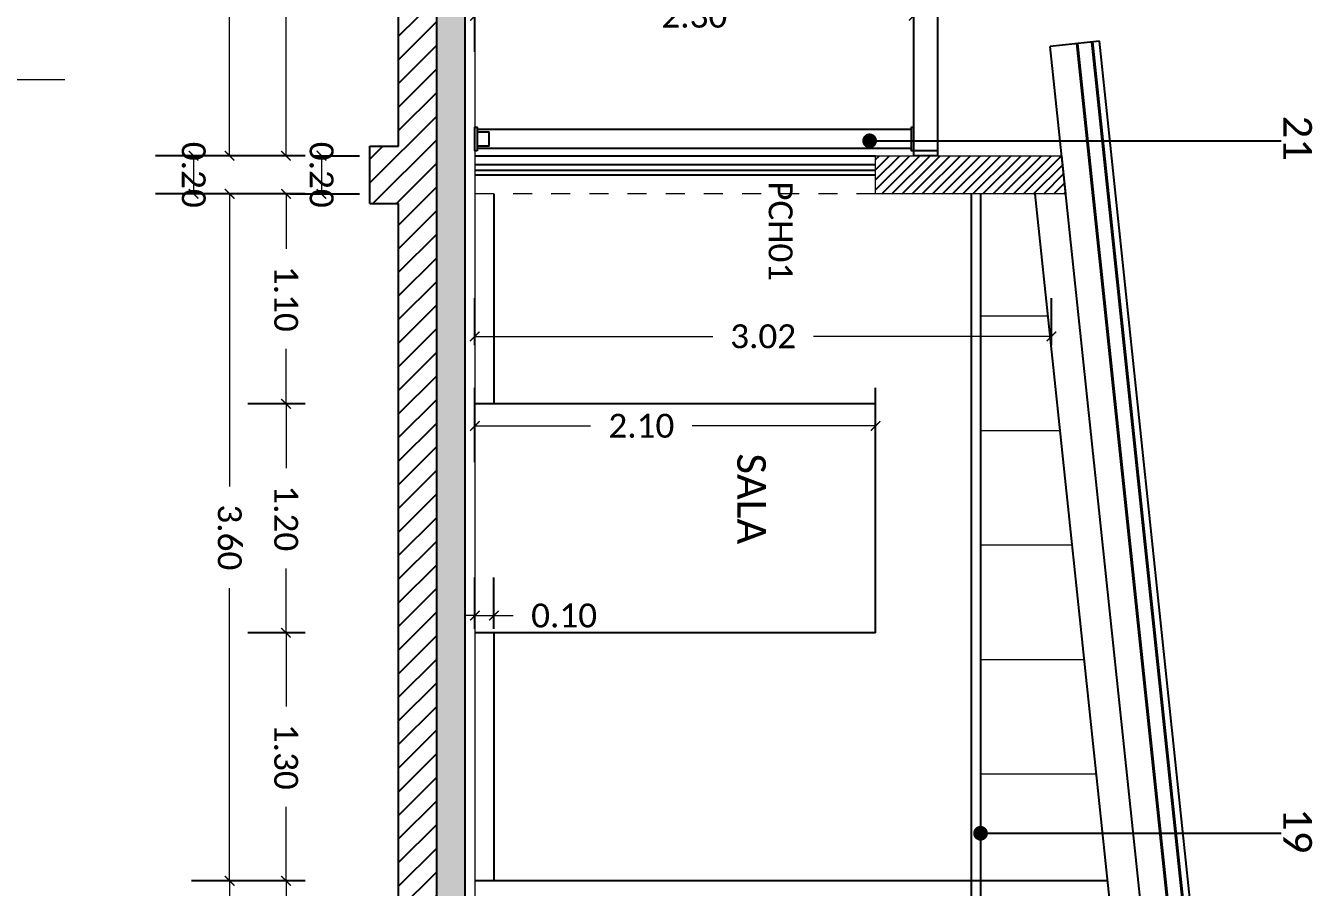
# Model space of a CAD drawing. Header units: metres. Extents: x -127.2 to -72.7, y -10.7 to 45.9.
# Drawn here: x -91.05 to -84.31, y 16.45 to 20.96 of the extents above; entities that cross this region are included whole.
import ezdxf
from ezdxf.enums import TextEntityAlignment as Align

# ---------------------------------------------------------------- set-up
doc = ezdxf.new("R2010")
doc.units = ezdxf.units.M
doc.header["$LTSCALE"] = 0.05
doc.header["$MEASUREMENT"] = 0
doc.linetypes.add('STYLE_01', pattern=[0.41664, 0.20828, -0.20836])
for name, color, linetype, lineweight in [('0-COT-1-50', 3, 'Continuous', 5), ('0-T-1-50-TEXTOS', 4, 'Continuous', 5), ('0-T-1-75-TEXTOS', 4, 'Continuous', 5), ('2.CORTE CENEFA PERGOLA', 2, 'Continuous', 25), ('2.CORTE CHAPA', 3, 'Continuous', 25), ('2.CORTE MURO EXTERIOR', 4, 'Continuous', 18), ('3. LINEA SOLADO', 4, 'Continuous', 18), ('3SA TEXTO 1-75', 1, 'Continuous', 0), ('6', 252, 'Continuous', 25), ('APERTURAS', 251, 'STYLE_01', 18), ('CARPINTERIAS', 1, 'Continuous', 25), ('flechitas', 2, 'Continuous', 25)]:
    doc.layers.add(name, color=color, linetype=linetype, lineweight=lineweight)
for name, color, linetype in [('2.CORTE PLATEA', 4, 'Continuous'), ('3.VISTA EQUIPAMIENTO FIJO', 1, 'Continuous'), ('HATCH', 1, 'Continuous')]:
    doc.layers.add(name, color=color, linetype=linetype)
doc.layers.add('2.CORTE RELLENO MURO', color=7, linetype='Continuous', true_color=0x9e9e9e)
doc.styles.add('1-50-TEXTO-CAL', font='calibri.ttf', dxfattribs={"height": 0.125})
doc.styles.add('TCH-1-75-CA', font='calibri.ttf', dxfattribs={"height": 0.15})
doc.dimstyles.new('1-50-COTAS', dxfattribs={"dimtxt": 0.12, "dimasz": 0.1, "dimexe": 0.2, "dimexo": 0.02, "dimgap": 0.1, "dimtad": 0, "dimtoh": 1, "dimzin": 0, "dimdsep": 46, "dimtxsty": '1-50-TEXTO-CAL', "dimblk": 'ARCHTICK', "dimcen": 2, "dimclrd": 256, "dimclre": 250, "dimclrt": 256, "dimadec": 0, "dimazin": 0, "dimtfac": 1, "dimtmove": 0, "dimatfit": 3, "dimldrblk": 'DOT', "dimfxl": 1, "dimfxlon": 1, "dimtzin": 0, "dimlwd": -1, "dimarcsym": 0})

# ---------------------------------------------------------------- blocks, each defined once
blk = doc.blocks.new('_ArchTick')
at = {"color": 0, "linetype": 'ByBlock', "const_width": 0.15}
blk.add_lwpolyline([(-0.5, -0.5), (0.5, 0.5)], dxfattribs=at)
blk = doc.blocks.new('*D49')
at = {"layer": '0-COT-1-50', "color": 250, "lineweight": -2, "transparency": 16777216}
for p, q in [((-88.6980167881667, 18.67856604214548), (-88.6980167881667, 19.06786411640546)), ((-86.59801678816662, 18.86786411640546), (-86.59801678816662, 19.06786411640546))]:
    blk.add_line(p, q, dxfattribs=at)
at = {"layer": '0-COT-1-50', "transparency": 16777216}
for p, q in [((-88.6980167881667, 18.86786411640546), (-88.09118986508982, 18.86786411640546)), ((-86.59801678816662, 18.86786411640546), (-87.55984371124366, 18.86786411640546))]:
    blk.add_line(p, q, dxfattribs=at)
at = {"layer": 'Defpoints', "color": 0, "transparency": 16777216}
for p in [(-86.59801678816662, 18.86786411640546), (-86.59801678816662, 18.84932964704458, -2.5673964e-09), (-88.6980167881667, 18.65856604214548, -2.0498967e-09)]:
    blk.add_point(p, dxfattribs=at)
at = {"layer": '0-COT-1-50', "transparency": 16777216, "xscale": 0.05, "yscale": 0.05, "zscale": 0.05, "rotation": 180}
blk.add_blockref('_ArchTick', (-88.6980167881667, 18.86786411640546), dxfattribs=at)
at = {"layer": '0-COT-1-50', "transparency": 16777216, "xscale": 0.05, "yscale": 0.05, "zscale": 0.05}
blk.add_blockref('_ArchTick', (-86.59801678816662, 18.86786411640546), dxfattribs=at)
at = {"layer": '0-COT-1-50', "transparency": 16777216, "insert": (-87.82551678816674, 18.86786411640546), "char_height": 0.125, "attachment_point": 5, "style": '1-50-TEXTO-CAL'}
blk.add_mtext('2.10', dxfattribs=at)
blk = doc.blocks.new('_Dot')
at = {"color": 0, "linetype": 'ByBlock', "lineweight": -2}
blk.add_line((-0.4999999999999432, 0), (-0.9999999999999432, 0), dxfattribs=at)
at = {"color": 0, "linetype": 'ByBlock', "const_width": 0.3425258225954906}
blk.add_lwpolyline([(-0.1712629112976742, 0, 1), (0.1712629112977879, 0, 1)], format="xyb", close=True, dxfattribs=at)
blk = doc.blocks.new('*D50')
at = {"layer": '0-COT-1-50', "color": 250, "lineweight": -2, "transparency": 16777216}
for p, q in [((-88.6980167881667, 20.82737382304017), (-88.6980167881667, 21.21667189730017)), ((-86.39801678816677, 20.95292191260247), (-86.39801678816677, 21.21667189730017))]:
    blk.add_line(p, q, dxfattribs=at)
at = {"layer": '0-COT-1-50', "transparency": 16777216}
for p, q in [((-88.6980167881667, 21.01667189730017), (-87.81368986508981, 21.01667189730017)), ((-86.39801678816677, 21.01667189730017), (-87.28234371124366, 21.01667189730017))]:
    blk.add_line(p, q, dxfattribs=at)
at = {"layer": 'Defpoints', "color": 0, "transparency": 16777216}
for p in [(-86.39801678816677, 21.01667189730017), (-86.39801678816677, 20.93292191260247), (-88.6980167881667, 20.80737382304017, -2.0498967e-09)]:
    blk.add_point(p, dxfattribs=at)
at = {"layer": '0-COT-1-50', "transparency": 16777216, "xscale": 0.05, "yscale": 0.05, "zscale": 0.05, "rotation": 180}
blk.add_blockref('_ArchTick', (-88.6980167881667, 21.01667189730017), dxfattribs=at)
at = {"layer": '0-COT-1-50', "transparency": 16777216, "xscale": 0.05, "yscale": 0.05, "zscale": 0.05}
blk.add_blockref('_ArchTick', (-86.39801678816677, 21.01667189730017), dxfattribs=at)
at = {"layer": '0-COT-1-50', "transparency": 16777216, "insert": (-87.54801678816673, 21.01667189730017), "char_height": 0.125, "attachment_point": 5, "style": '1-50-TEXTO-CAL'}
blk.add_mtext('2.30', dxfattribs=at)
blk = doc.blocks.new('*D120')
at = {"layer": '0-COT-1-50', "color": 250, "lineweight": -2, "transparency": 16777216}
for p, q in [((-89.8835434448688, 20.08367856110557), (-90.18301678816556, 20.08367856110557)), ((-89.88354344486997, 16.48358507775342), (-90.18301678816556, 16.48358507775342))]:
    blk.add_line(p, q, dxfattribs=at)
at = {"layer": '0-COT-1-50', "transparency": 16777216}
for p, q in [((-89.98301678816556, 20.08367856110557), (-89.98301678816556, 18.54983374250642)), ((-89.98301678816556, 16.48358507775342), (-89.98301678816556, 18.01742989635257))]:
    blk.add_line(p, q, dxfattribs=at)
at = {"layer": 'Defpoints', "color": 0, "transparency": 16777216}
for p in [(-89.86354344486881, 20.08367856110557, 5.288405800000001e-09), (-89.98301678816556, 16.48358507775342), (-89.86354344486998, 16.48358507775342)]:
    blk.add_point(p, dxfattribs=at)
at = {"layer": '0-COT-1-50', "transparency": 16777216, "xscale": 0.05, "yscale": 0.05, "zscale": 0.05}
for p, rotation in [((-89.98301678816556, 20.08367856110557), 90), ((-89.98301678816556, 16.48358507775342), 270)]:
    blk.add_blockref('_ArchTick', p, dxfattribs=dict(at, rotation=rotation))
at = {"layer": '0-COT-1-50', "transparency": 16777216, "insert": (-89.98301678816556, 18.28363181942948), "char_height": 0.125, "attachment_point": 5, "rotation": 270, "style": '1-50-TEXTO-CAL'}
blk.add_mtext('3.60', dxfattribs=at)
blk = doc.blocks.new('*D121')
at = {"layer": '0-COT-1-50', "color": 250, "lineweight": -2, "transparency": 16777216}
for p, q in [((-89.88354344486997, 16.48358507775342), (-90.1830167881667, 16.48358507775342)), ((-89.88354344486997, 13.08369226340783), (-90.1830167881667, 13.08369226340783))]:
    blk.add_line(p, q, dxfattribs=at)
at = {"layer": '0-COT-1-50', "transparency": 16777216}
for p, q in [((-89.9830167881667, 16.48358507775342), (-89.9830167881667, 15.04984059365755)), ((-89.9830167881667, 13.08369226340783), (-89.9830167881667, 14.5174367475037))]:
    blk.add_line(p, q, dxfattribs=at)
at = {"layer": 'Defpoints', "color": 0, "transparency": 16777216}
for p in [(-89.86354344486998, 16.48358507775342, 5.3223426e-09), (-89.9830167881667, 13.08369226340783), (-89.86354344486998, 13.08369226340783, 5.2884059e-09)]:
    blk.add_point(p, dxfattribs=at)
at = {"layer": '0-COT-1-50', "transparency": 16777216, "xscale": 0.05, "yscale": 0.05, "zscale": 0.05}
for p, rotation in [((-89.9830167881667, 16.48358507775342), 90), ((-89.9830167881667, 13.08369226340783), 270)]:
    blk.add_blockref('_ArchTick', p, dxfattribs=dict(at, rotation=rotation))
at = {"layer": '0-COT-1-50', "transparency": 16777216, "insert": (-89.9830167881667, 14.78363867058061), "char_height": 0.125, "attachment_point": 5, "rotation": 270, "style": '1-50-TEXTO-CAL'}
blk.add_mtext('3.40', dxfattribs=at)
blk = doc.blocks.new('*D123')
at = {"layer": '0-COT-1-50', "color": 250, "lineweight": -2, "transparency": 16777216}
for p, q in [((-89.88354344486544, 24.54618224514812), (-90.18301678816552, 24.54618224514812)), ((-89.88354344486997, 20.28368225689326), (-90.18301678816552, 20.28368225689326))]:
    blk.add_line(p, q, dxfattribs=at)
at = {"layer": '0-COT-1-50', "transparency": 16777216}
for p, q in [((-89.98301678816551, 24.54618224514812), (-89.98301678816551, 22.68329763563609)), ((-89.98301678816551, 20.28368225689326), (-89.98301678816551, 22.14656686640532))]:
    blk.add_line(p, q, dxfattribs=at)
at = {"layer": 'Defpoints', "color": 0, "transparency": 16777216}
for p in [(-89.86354344486544, 24.54618224514812, 5.288405800000001e-09), (-89.98301678816551, 20.28368225689326), (-89.86354344486998, 20.28368225689326, 5.288405800000001e-09)]:
    blk.add_point(p, dxfattribs=at)
at = {"layer": '0-COT-1-50', "transparency": 16777216, "xscale": 0.05, "yscale": 0.05, "zscale": 0.05}
for p, rotation in [((-89.98301678816551, 24.54618224514812), 90), ((-89.98301678816551, 20.28368225689326), 270)]:
    blk.add_blockref('_ArchTick', p, dxfattribs=dict(at, rotation=rotation))
at = {"layer": '0-COT-1-50', "transparency": 16777216, "insert": (-89.98301678816551, 22.41493225102069), "char_height": 0.125, "attachment_point": 5, "rotation": 270, "style": '1-50-TEXTO-CAL'}
blk.add_mtext('4.26', dxfattribs=at)
blk = doc.blocks.new('*D130')
at = {"layer": '0-COT-1-50', "color": 250, "lineweight": -2, "transparency": 16777216}
for p, q in [((-89.58808224956717, 20.08367856110557), (-89.8875555928639, 20.08367856110557)), ((-89.58808224956833, 18.9836822451621), (-89.8875555928639, 18.9836822451621))]:
    blk.add_line(p, q, dxfattribs=at)
at = {"layer": '0-COT-1-50', "transparency": 16777216}
for p, q in [((-89.6875555928639, 20.08367856110557), (-89.6875555928639, 19.7964688646723)), ((-89.6875555928639, 18.9836822451621), (-89.6875555928639, 19.27089194159537))]:
    blk.add_line(p, q, dxfattribs=at)
at = {"layer": 'Defpoints', "color": 0, "transparency": 16777216}
for p in [(-89.56808224956717, 20.08367856110557, 5.288405800000001e-09), (-89.6875555928639, 18.9836822451621), (-89.56808224956833, 18.9836822451621, 5.288405800000001e-09)]:
    blk.add_point(p, dxfattribs=at)
at = {"layer": '0-COT-1-50', "transparency": 16777216, "xscale": 0.05, "yscale": 0.05, "zscale": 0.05}
for p, rotation in [((-89.6875555928639, 20.08367856110557), 90), ((-89.6875555928639, 18.9836822451621), 270)]:
    blk.add_blockref('_ArchTick', p, dxfattribs=dict(at, rotation=rotation))
at = {"layer": '0-COT-1-50', "transparency": 16777216, "insert": (-89.6875555928639, 19.53368040313382), "char_height": 0.125, "attachment_point": 5, "rotation": 270, "style": '1-50-TEXTO-CAL'}
blk.add_mtext('1.10', dxfattribs=at)
blk = doc.blocks.new('*D131')
at = {"layer": '0-COT-1-50', "color": 250, "lineweight": -2, "transparency": 16777216}
for p, q in [((-89.58808224956833, 18.9836822451621), (-89.88755559286507, 18.9836822451621)), ((-89.58808224956958, 17.78368224516211), (-89.88755559286507, 17.78368224516211))]:
    blk.add_line(p, q, dxfattribs=at)
at = {"layer": '0-COT-1-50', "transparency": 16777216}
for p, q in [((-89.68755559286507, 18.9836822451621), (-89.68755559286507, 18.64647070670057)), ((-89.68755559286507, 17.78368224516211), (-89.68755559286507, 18.12089378362364))]:
    blk.add_line(p, q, dxfattribs=at)
at = {"layer": 'Defpoints', "color": 0, "transparency": 16777216}
for p in [(-89.56808224956833, 18.9836822451621, 5.288405800000001e-09), (-89.68755559286507, 17.78368224516211), (-89.56808224956958, 17.78368224516211, 5.288405800000001e-09)]:
    blk.add_point(p, dxfattribs=at)
at = {"layer": '0-COT-1-50', "transparency": 16777216, "xscale": 0.05, "yscale": 0.05, "zscale": 0.05}
for p, rotation in [((-89.68755559286507, 18.9836822451621), 90), ((-89.68755559286507, 17.78368224516211), 270)]:
    blk.add_blockref('_ArchTick', p, dxfattribs=dict(at, rotation=rotation))
at = {"layer": '0-COT-1-50', "transparency": 16777216, "insert": (-89.68755559286507, 18.38368224516209), "char_height": 0.125, "attachment_point": 5, "rotation": 270, "style": '1-50-TEXTO-CAL'}
blk.add_mtext('1.20', dxfattribs=at)
blk = doc.blocks.new('*D132')
at = {"layer": '0-COT-1-50', "color": 250, "lineweight": -2, "transparency": 16777216}
for p, q in [((-89.58808224956833, 17.78368224516211), (-89.88755559286507, 17.78368224516211)), ((-89.5880822495697, 16.48358507775342), (-89.88755559286507, 16.48358507775342))]:
    blk.add_line(p, q, dxfattribs=at)
at = {"layer": '0-COT-1-50', "transparency": 16777216}
for p, q in [((-89.68755559286507, 17.78368224516211), (-89.68755559286507, 17.39642212299623)), ((-89.68755559286507, 16.48358507775342), (-89.68755559286507, 16.8708451999193))]:
    blk.add_line(p, q, dxfattribs=at)
at = {"layer": 'Defpoints', "color": 0, "transparency": 16777216}
for p in [(-89.56808224956833, 17.78368224516211, 5.288405799999999e-09), (-89.68755559286507, 16.48358507775342), (-89.5680822495697, 16.48358507775342, 5.288405799999999e-09)]:
    blk.add_point(p, dxfattribs=at)
at = {"layer": '0-COT-1-50', "transparency": 16777216, "xscale": 0.05, "yscale": 0.05, "zscale": 0.05}
for p, rotation in [((-89.68755559286507, 17.78368224516211), 90), ((-89.68755559286507, 16.48358507775342), 270)]:
    blk.add_blockref('_ArchTick', p, dxfattribs=dict(at, rotation=rotation))
at = {"layer": '0-COT-1-50', "transparency": 16777216, "insert": (-89.68755559286507, 17.13363366145775), "char_height": 0.125, "attachment_point": 5, "rotation": 270, "style": '1-50-TEXTO-CAL'}
blk.add_mtext('1.30', dxfattribs=at)
blk = doc.blocks.new('*D126')
at = {"layer": '0-COT-1-50', "color": 250, "lineweight": -2, "transparency": 16777216}
for p, q in [((-89.58808224956833, 16.48358507775342), (-89.88755559286506, 16.48358507775342)), ((-89.58808224956886, 15.9836822451621), (-89.88755559286506, 15.9836822451621))]:
    blk.add_line(p, q, dxfattribs=at)
at = {"layer": '0-COT-1-50', "transparency": 16777216}
blk.add_line((-89.68755559286505, 16.48358507775342), (-89.68755559286505, 15.9836822451621), dxfattribs=at)
at = {"layer": 'Defpoints', "color": 0, "transparency": 16777216}
for p in [(-89.56808224956833, 16.48358507775342, 5.2884059e-09), (-89.68755559286505, 15.9836822451621), (-89.56808224956886, 15.9836822451621, 5.2884059e-09)]:
    blk.add_point(p, dxfattribs=at)
at = {"layer": '0-COT-1-50', "transparency": 16777216, "xscale": 0.05, "yscale": 0.05, "zscale": 0.05}
for p, rotation in [((-89.68755559286505, 16.48358507775342), 90), ((-89.68755559286505, 15.9836822451621), 270)]:
    blk.add_blockref('_ArchTick', p, dxfattribs=dict(at, rotation=rotation))
at = {"layer": '0-COT-1-50', "transparency": 16777216, "insert": (-89.68755559286505, 16.23363366145775), "char_height": 0.125, "attachment_point": 5, "rotation": 270, "style": '1-50-TEXTO-CAL'}
blk.add_mtext('0.50', dxfattribs=at)
blk = doc.blocks.new('*D125')
at = {"layer": '0-COT-1-50', "color": 250, "lineweight": -2, "transparency": 16777216}
for p, q in [((-89.58808224956378, 24.54618224514812), (-89.88755559286389, 24.54618224514812)), ((-89.58808224956833, 20.28368225689326), (-89.88755559286389, 20.28368225689326))]:
    blk.add_line(p, q, dxfattribs=at)
at = {"layer": '0-COT-1-50', "transparency": 16777216}
for p, q in [((-89.68755559286389, 24.54618224514812), (-89.68755559286389, 22.68329763563609)), ((-89.68755559286389, 20.28368225689326), (-89.68755559286389, 22.14656686640532))]:
    blk.add_line(p, q, dxfattribs=at)
at = {"layer": 'Defpoints', "color": 0, "transparency": 16777216}
for p in [(-89.56808224956379, 24.54618224514812, 5.288405800000001e-09), (-89.68755559286389, 20.28368225689326), (-89.56808224956833, 20.28368225689326, 5.288405800000001e-09)]:
    blk.add_point(p, dxfattribs=at)
at = {"layer": '0-COT-1-50', "transparency": 16777216, "xscale": 0.05, "yscale": 0.05, "zscale": 0.05}
for p, rotation in [((-89.68755559286389, 24.54618224514812), 90), ((-89.68755559286389, 20.28368225689326), 270)]:
    blk.add_blockref('_ArchTick', p, dxfattribs=dict(at, rotation=rotation))
at = {"layer": '0-COT-1-50', "transparency": 16777216, "insert": (-89.68755559286389, 22.41493225102069), "char_height": 0.125, "attachment_point": 5, "rotation": 270, "style": '1-50-TEXTO-CAL'}
blk.add_mtext('4.26', dxfattribs=at)
blk = doc.blocks.new('*D152')
at = {"layer": '0-COT-1-50', "color": 250, "lineweight": -2, "transparency": 16777216}
for p, q in [((-88.69801678816661, 17.80368224516211), (-88.69801678816661, 18.07341598139761)), ((-88.59801678816675, 17.80368224516211), (-88.59801678816675, 18.07341598139761))]:
    blk.add_line(p, q, dxfattribs=at)
at = {"layer": '0-COT-1-50', "transparency": 16777216}
for p, q in [((-88.69801678816661, 17.87341598139761), (-88.74801678816661, 17.87341598139761)), ((-88.69801678816661, 17.87341598139761), (-88.59801678816675, 17.87341598139761)), ((-88.59801678816675, 17.87341598139761), (-88.49801678816675, 17.87341598139761))]:
    blk.add_line(p, q, dxfattribs=at)
at = {"layer": 'Defpoints', "color": 0, "transparency": 16777216}
for p in [(-88.59801678816675, 17.87341598139761), (-88.69801678816661, 17.78368224516211), (-88.59801678816675, 17.78368224516211, -2.5673964e-09)]:
    blk.add_point(p, dxfattribs=at)
at = {"layer": '0-COT-1-50', "transparency": 16777216, "xscale": 0.05, "yscale": 0.05, "zscale": 0.05}
blk.add_blockref('_ArchTick', (-88.69801678816661, 17.87341598139761), dxfattribs=at)
at = {"layer": '0-COT-1-50', "transparency": 16777216, "xscale": 0.05, "yscale": 0.05, "zscale": 0.05, "rotation": 180}
blk.add_blockref('_ArchTick', (-88.59801678816675, 17.87341598139761), dxfattribs=at)
at = {"layer": '0-COT-1-50', "transparency": 16777216, "insert": (-88.23032448047444, 17.87341598139761), "char_height": 0.125, "attachment_point": 5, "style": '1-50-TEXTO-CAL'}
blk.add_mtext('0.10', dxfattribs=at)
blk = doc.blocks.new('*D197')
at = {"layer": '0-COT-1-50', "color": 250, "lineweight": -2, "transparency": 16777216}
for p, q in [((-89.54808224956834, 20.28368225689326), (-89.30174082832379, 20.28368225689326)), ((-89.66755559286389, 20.08367856110557), (-89.30174082832379, 20.08367856110557))]:
    blk.add_line(p, q, dxfattribs=at)
at = {"layer": '0-COT-1-50', "transparency": 16777216}
blk.add_line((-89.50174082832379, 20.28368225689326), (-89.50174082832379, 20.08367856110557), dxfattribs=at)
at = {"layer": 'Defpoints', "color": 0, "transparency": 16777216}
for p in [(-89.56808224956833, 20.28368225689326, 1.71393712e-08), (-89.68755559286389, 20.08367856110557, 1.18509654e-08), (-89.50174082832379, 20.08367856110557)]:
    blk.add_point(p, dxfattribs=at)
at = {"layer": '0-COT-1-50', "transparency": 16777216, "xscale": 0.05, "yscale": 0.05, "zscale": 0.05}
for p, rotation in [((-89.50174082832379, 20.28368225689326), 90), ((-89.50174082832379, 20.08367856110557), 270)]:
    blk.add_blockref('_ArchTick', p, dxfattribs=dict(at, rotation=rotation))
at = {"layer": '0-COT-1-50', "transparency": 16777216, "insert": (-89.50174082832379, 20.1836804089994), "char_height": 0.125, "attachment_point": 5, "rotation": 270, "style": '1-50-TEXTO-CAL'}
blk.add_mtext('0.20', dxfattribs=at)
blk = doc.blocks.new('*D198')
at = {"layer": '0-COT-1-50', "color": 250, "lineweight": -2, "transparency": 16777216}
for p, q in [((-89.88354344486997, 20.28368225689326), (-90.37205524970396, 20.28368225689326)), ((-90.00301678816551, 20.08367856110557), (-90.37205524970396, 20.08367856110557))]:
    blk.add_line(p, q, dxfattribs=at)
at = {"layer": '0-COT-1-50', "transparency": 16777216}
blk.add_line((-90.17205524970396, 20.28368225689326), (-90.17205524970396, 20.08367856110557), dxfattribs=at)
at = {"layer": 'Defpoints', "color": 0, "transparency": 16777216}
for p in [(-89.86354344486998, 20.28368225689326, 1.71393712e-08), (-90.17205524970396, 20.08367856110557), (-89.98301678816551, 20.08367856110557, 1.18509654e-08)]:
    blk.add_point(p, dxfattribs=at)
at = {"layer": '0-COT-1-50', "transparency": 16777216, "xscale": 0.05, "yscale": 0.05, "zscale": 0.05}
for p, rotation in [((-90.17205524970396, 20.28368225689326), 90), ((-90.17205524970396, 20.08367856110557), 270)]:
    blk.add_blockref('_ArchTick', p, dxfattribs=dict(at, rotation=rotation))
at = {"layer": '0-COT-1-50', "transparency": 16777216, "insert": (-90.17205524970396, 20.1836804089994), "char_height": 0.125, "attachment_point": 5, "rotation": 270, "style": '1-50-TEXTO-CAL'}
blk.add_mtext('0.20', dxfattribs=at)
blk = doc.blocks.new('*D201')
at = {"layer": '0-COT-1-50', "color": 250, "lineweight": -2, "transparency": 16777216}
for p, q in [((-88.69801678816661, 19.2906139889722), (-88.69801678816661, 19.53674606708257)), ((-85.67662196792078, 19.2906139889722), (-85.67662196792078, 19.53674606708257))]:
    blk.add_line(p, q, dxfattribs=at)
at = {"layer": '0-COT-1-50', "transparency": 16777216}
for p, q in [((-88.69801678816661, 19.33674606708257), (-87.45145399342832, 19.33674606708257)), ((-85.67662196792078, 19.33674606708257), (-86.92318476265908, 19.33674606708257))]:
    blk.add_line(p, q, dxfattribs=at)
at = {"layer": 'Defpoints', "color": 0, "transparency": 16777216}
for p in [(-85.67662196792078, 19.33674606708257), (-88.69801678816661, 19.2706139889722), (-85.67662196792078, 19.2706139889722)]:
    blk.add_point(p, dxfattribs=at)
at = {"layer": '0-COT-1-50', "transparency": 16777216, "xscale": 0.05, "yscale": 0.05, "zscale": 0.05, "rotation": 180}
blk.add_blockref('_ArchTick', (-88.69801678816661, 19.33674606708257), dxfattribs=at)
at = {"layer": '0-COT-1-50', "transparency": 16777216, "xscale": 0.05, "yscale": 0.05, "zscale": 0.05}
blk.add_blockref('_ArchTick', (-85.67662196792078, 19.33674606708257), dxfattribs=at)
at = {"layer": '0-COT-1-50', "transparency": 16777216, "insert": (-87.1873193780437, 19.33674606708257), "char_height": 0.125, "attachment_point": 5, "style": '1-50-TEXTO-CAL'}
blk.add_mtext('3.02', dxfattribs=at)

msp = doc.modelspace()

# ---------------------------------------------------------------- hatches: boundary and pattern name
at = {"layer": '2.CORTE RELLENO MURO'}
msp.add_hatch(color=256, dxfattribs=at).paths.add_polyline_path([(-88.74801678816664, 22.4287003885349), (-88.89801678816664, 22.4287003885349), (-88.90230694778974, 10.51584903388445), (-88.75230694778975, 10.51584903388445)])
at = {"layer": 'HATCH', "ltscale": 2}
h = msp.add_hatch(dxfattribs=at)
h.set_pattern_fill('ANSI31', color=256, scale=0.7, style=0)
h.set_pattern_definition([(45, (0, 0), (-0.0618718433538229, 0.0618718433538229), [])])
h.paths.add_polyline_path([(-88.8980167881667, 22.4287003885349), (-89.09801678816667, 22.4287003885349), (-89.09801678816666, 20.33368225689327), (-89.2480167881666, 20.33368225689327), (-89.2480167881666, 20.03368903851049), (-89.09801678816666, 20.03368903851049), (-89.09801678816666, 13.13368065709312), (-89.24801678816658, 13.13368065709312), (-89.24801678816658, 12.83368743871031), (-89.09801678816666, 12.83368743871031), (-89.09801678816666, 10.48368876851621), (-88.89801678816664, 10.48368876851621)])
at = {"layer": 'HATCH'}
h = msp.add_hatch(dxfattribs=at)
h.set_pattern_fill('ANSI31', color=256, scale=0.3, style=0)
h.set_pattern_definition([(45, (0, 0), (-0.0265165042944955, 0.0265165042944955), [])])
h.paths.add_polyline_path([(-85.60151809192557, 20.08368903851039), (-85.6226196528673, 20.28369273429809), (-86.27301678816679, 20.28369273429809), (-86.39801678816673, 20.28369273429809), (-86.59801678816655, 20.28369273429809), (-86.59801678816655, 20.08368903851039)])

# ---------------------------------------------------------------- linework, layer by layer
for p, q in [((-86.09801678816662, 20.08368903851039, 4.0809758e-09), (-86.09801678816662, 13.08369226340782, -3.1740405e-09)), ((-86.04801678816618, 20.08368903851039, 4.0809758e-09), (-86.04801678816622, 13.08369226340783, -3.1740405e-09))]:
    msp.add_line(p, q)
at = {"layer": '0-COT-1-50'}
for p, q in [((-91.99998352345388, 20.68369273429808), (-90.8464386055402, 20.68369273429808)), ((-86.0480167881662, 19.44376077291873), (-85.69488996741407, 19.44376077291873)), ((-86.0480167881662, 18.84376077291873), (-85.63158645437062, 18.84376077291872)), ((-86.0480167881662, 18.24376077291873), (-85.5682829413272, 18.24376077291872)), ((-86.0480167881662, 17.64376077291872), (-85.50497942828373, 17.64376077291872)), ((-86.0480167881662, 17.04376077291872), (-85.4416759152403, 17.04376077291872))]:
    msp.add_line(p, q, dxfattribs=at)
at = {"layer": '2.CORTE CENEFA PERGOLA'}
for p, q in [((-86.41051678816679, 20.42119273430328), (-88.68551678816662, 20.42119273430424)), ((-88.68551678816662, 20.40869273430323), (-88.62301678816662, 20.40869273430323)), ((-88.62301678816662, 20.33369273429807), (-88.62301678816662, 20.40869273430323)), ((-88.62301678816662, 20.33369273429807), (-88.68551678816662, 20.33369273429807)), ((-86.41051678816679, 20.32119273429811), (-88.68551678816662, 20.32119273429805))]:
    msp.add_line(p, q, dxfattribs=at)
at = {"layer": '2.CORTE CENEFA PERGOLA', "elevation": -4.484149e-10}
for points in [[(-86.27301678816679, 22.56619273429805), (-86.27301678816679, 20.28369273429809), (-86.39801678816673, 20.28369273429809), (-86.39801678816679, 22.59869273429809)], [(-86.27301678816679, 20.30869273429809), (-86.41051678816679, 20.30869273429809), (-86.41051678816679, 20.43369273430329), (-86.39801678816679, 20.43369273430329)]]:
    msp.add_lwpolyline(points, dxfattribs=at)
msp.add_lwpolyline([(-88.68551678816662, 20.30869273429806), (-88.69801678816661, 20.30869273429806), (-88.69801678816661, 20.43369273430326), (-88.68551678816662, 20.43369273430326)], close=True, dxfattribs=at)
at = {"layer": '2.CORTE CHAPA'}
for p, q in [((-85.42481198723354, 20.88370164239716), (-85.68304953822471, 20.85645606876803, -2.59584284e-08)), ((-84.58617473870521, 10.46011551717879, -2.34846026e-08), (-85.6830495382247, 20.85645606876803, -2.59584284e-08)), ((-84.4469474971762, 10.47480480634568, -2.34846026e-08), (-85.5438222966957, 20.87114535793492, -2.59584284e-08)), ((-84.44230242182715, 10.47529488899226, -2.34845749e-08), (-85.53917722134662, 20.8716354405815, -2.59584007e-08)), ((-84.3673767849498, 10.4830822137028, -2.34845749e-08), (-85.46426387296479, 20.87953923745886, -2.59584284e-08)), ((-84.36274399809629, 10.4836887685162, -2.34845749e-08), (-85.45961879761576, 20.88002932010544, -2.59584007e-08)), ((-85.02386500075131, 13.08368752198669, -2.41128804e-08), (-85.76240614626036, 20.08368903851039, -2.5778542e-08))]:
    msp.add_line(p, q, dxfattribs=at)
at = {"layer": '2.CORTE MURO EXTERIOR'}
for p, q in [((-86.59801678816655, 20.08368903851039), (-86.59801678816655, 20.28369273429809)), ((-86.59801678816655, 20.28369273429809), (-85.6226196528673, 20.28369273429809)), ((-85.6226196528673, 20.28369273429809, -2.58221385e-08), (-85.60151809192557, 20.08368903851039, -2.57745473e-08)), ((-85.60151809192557, 20.08368903851039), (-86.59801678816655, 20.08368903851039))]:
    msp.add_line(p, q, dxfattribs=at)
at = {"layer": '2.CORTE PLATEA'}
for p, q in [((-88.89801678816664, 10.4836887685162, 2.4799115e-09), (-88.89801678816661, 22.4287003885349, 5.2162134e-09)), ((-88.74801678816664, 10.4836887685162, 2.4799115e-09), (-88.74801678816664, 22.4287003885349, 5.2162134e-09)), ((-89.09801678816666, 20.33368225689327, 5.7012752e-09), (-89.09801678816666, 21.18368903851049, 5.7012752e-09)), ((-89.2480167881666, 20.03368903851049, 5.7012752e-09), (-89.2480167881666, 20.33368225689327, 5.7012752e-09)), ((-89.2480167881666, 20.33368225689327, 5.7012752e-09), (-89.09801678816666, 20.33368225689327, 5.7012752e-09)), ((-89.2480167881666, 20.03368903851049, 5.7012752e-09), (-89.09801678816666, 20.03368903851049, 5.7012752e-09)), ((-89.09801678816666, 13.13368065709312, 5.7012752e-09), (-89.09801678816666, 20.03368903851048, 5.7012752e-09))]:
    msp.add_line(p, q, dxfattribs=at)
at = {"layer": '3. LINEA SOLADO', "linetype": 'Continuous'}
msp.add_line((-88.69801678816661, 22.65370038854012, 5.0085964e-09), (-88.69801678816661, 13.08369226340782, -3.1740405e-09), dxfattribs=at)
at = {"layer": '3. LINEA SOLADO'}
msp.add_line((-88.74801678816662, 22.4287003885349, 6.1211403e-09), (-88.74801678816662, 10.48367986041715, 2.0792754e-09), dxfattribs=at)
at = {"layer": '3.VISTA EQUIPAMIENTO FIJO'}
for p, q in [((-88.59801678816672, 20.08367856110557), (-88.59801678816669, 18.9836822451621, -1.5292032e-09)), ((-88.59801678816669, 18.9836822451621, -1.5292032e-09), (-88.6980167881667, 18.9836822451621, 3.3195267e-09)), ((-86.59801678816662, 18.9836822451621), (-88.59801678816669, 18.9836822451621)), ((-86.59801678816666, 17.78368224516211), (-86.59801678816662, 18.9836822451621)), ((-86.59801678816666, 17.78368224516211), (-88.69801678816661, 17.78368224516211, 2.488864e-09)), ((-88.59801678816675, 17.78368224516211, 2.181416e-09), (-88.59801678816675, 16.48358507775342, 1.2775214e-09)), ((-85.38257409953111, 16.48358507775343), (-88.69801678816661, 16.48358507775342))]:
    msp.add_line(p, q, dxfattribs=at)
at = {"layer": '6'}
msp.add_line((-84.32754973621057, 10.4836887685162, -2.34837011e-08), (-85.42481198723354, 20.88370164239716, -2.59584007e-08), dxfattribs=at)
at = {"layer": 'APERTURAS'}
msp.add_line((-86.59801678816655, 20.08368903851039), (-88.69801678816661, 20.08367528691656), dxfattribs=at)
at = {"layer": 'CARPINTERIAS'}
for p, q in [((-88.69801678816661, 20.28369273429809, -2.088947886e-07), (-86.59801678816655, 20.28369273429809, -2.367819251e-07)), ((-88.69801678816661, 20.23728940139871, -1.07619577e-08), (-86.59801678816655, 20.23728940139871, -1.07619577e-08)), ((-88.69801678816661, 20.20734072906078, -1.07619577e-08), (-86.59801678816655, 20.20734072906078, -1.07619577e-08)), ((-88.69801678816661, 20.18386382651454, -1.07619577e-08), (-86.59801678816655, 20.18386382651454, -1.07619577e-08))]:
    msp.add_line(p, q, dxfattribs=at)
at = {"layer": 'flechitas', "linetype": 'ByBlock', "lineweight": -2}
for points in [[(-86.60127885219143, 20.36189429239231), (-84.47298811942152, 20.36189429239231)], [(-86.0480167881662, 16.73265023299086), (-84.47298811942106, 16.73265023299085)]]:
    msp.add_lwpolyline(points, dxfattribs=at)

# ---------------------------------------------------------------- block references
at = {"layer": 'flechitas', "linetype": 'ByBlock', "lineweight": -2, "xscale": -0.1125, "yscale": 0.1125, "zscale": 0.1125}
for p in [(-86.62940385219143, 20.36189429239231), (-86.04801678816669, 16.73277672984445)]:
    msp.add_blockref('_Dot', p, dxfattribs=at)

# ---------------------------------------------------------------- texts
at = {"layer": '0-T-1-50-TEXTOS', "insert": (-87.03311644203585, 20.14984645083629), "char_height": 0.125, "width": 3.36795301084021, "attachment_point": 1, "rotation": 270, "line_spacing_factor": 4, "style": '1-50-TEXTO-CAL'}
msp.add_mtext('PCH01', dxfattribs=at)
at = {"layer": '0-T-1-75-TEXTOS', "lineweight": 5, "style": 'TCH-1-75-CA'}
for s, p in [('21', (-84.461538401094, 20.37520565622386)), ('19', (-84.461538401094, 16.74596159682241))]:
    msp.add_text(s, height=0.15, rotation=270, dxfattribs=at).set_placement(p, align=Align.CENTER)
at = {"layer": '3SA TEXTO 1-75', "lineweight": 5, "insert": (-87.17322028526094, 18.72343800098798), "char_height": 0.15, "attachment_point": 1, "rotation": 270, "line_spacing_factor": 0.9925958378970428, "style": 'TCH-1-75-CA'}
msp.add_mtext('SALA', dxfattribs=at)

# ---------------------------------------------------------------- dimensions: what is measured, and where the dimension line sits
at = {"layer": '0-COT-1-50'}
for base, p1, p2, angle, picture, middle, dimtype in [((-89.98301678816551, 20.28368225689326, 1.18509654e-08), (-89.86354344486544, 24.54618224514812, 1.71393712e-08), (-89.86354344486998, 20.28368225689326, 1.71393712e-08), 269.99999999993906, '*D123', (-89.98301678816551, 22.41493225102069, 1.18509654e-08), 161), ((-89.68755559286389, 20.28368225689326, 1.18509654e-08), (-89.56808224956379, 24.54618224514812, 1.71393712e-08), (-89.56808224956833, 20.28368225689326, 1.71393712e-08), 269.99999999993884, '*D125', (-89.68755559286389, 22.41493225102069, 1.18509654e-08), 161), ((-90.17205524970396, 20.08367856110557), (-89.86354344486998, 20.28368225689326, 1.71393712e-08), (-89.98301678816551, 20.08367856110557, 1.18509654e-08), 89.99999999993886, '*D198', (-90.17205524970396, 20.1836804089994), 160), ((-89.50174082832379, 20.08367856110557), (-89.56808224956833, 20.28368225689326, 1.71393712e-08), (-89.68755559286389, 20.08367856110557, 1.18509654e-08), 89.99999999993886, '*D197', (-89.50174082832379, 20.1836804089994), 160), ((-89.68755559286505, 15.9836822451621, 5.7352119e-09), (-89.56808224956833, 16.48358507775342, 1.10236178e-08), (-89.56808224956886, 15.9836822451621, 1.10236178e-08), 269.99999999993975, '*D126', (-89.68755559286505, 16.23363366145775, 5.7352119e-09), 161)]:
    dim = msp.add_linear_dim(base=base, p1=p1, p2=p2, angle=angle, dimstyle='1-50-COTAS', override={"dimasz": 0.05}, dxfattribs=at)
    dim.commit()
    dim.dimension.update_dxf_attribs({"geometry": picture, "text_midpoint": middle, "dimtype": dimtype, "text_rotation": 270})
dim = msp.add_linear_dim(base=(-86.39801678816677, 21.01667189730017, 2.1189815e-09), p1=(-88.6980167881667, 20.80737382304017), p2=(-86.39801678816677, 20.93292191260247, 2.17619e-09), angle=180, dimstyle='1-50-COTAS', override={"dimasz": 0.05}, dxfattribs=at)
dim.commit()
dim.dimension.update_dxf_attribs({"geometry": '*D50', "text_midpoint": (-87.54801678816673, 21.01667189730017, 2.1189815e-09)})
for p1, p2, distance, picture, middle in [((-89.86354344486881, 20.08367856110557, 1.71393712e-08), (-89.86354344486998, 16.48358507775342, 1.10236178e-08), -0.11947334329558146, '*D120', (-89.98301678816556, 18.28363181942948, 1.18509654e-08)), ((-89.56808224956717, 20.08367856110557, 1.71393712e-08), (-89.56808224956833, 18.9836822451621, 1.71393712e-08), -0.11947334329556726, '*D130', (-89.6875555928639, 19.53368040313382, 1.18509654e-08)), ((-89.56808224956833, 18.9836822451621, 1.71393712e-08), (-89.56808224956958, 17.78368224516211, 1.71393712e-08), -0.11947334329548198, '*D131', (-89.68755559286507, 18.38368224516209, 1.18509654e-08)), ((-89.56808224956833, 17.78368224516211, 1.63087085e-08), (-89.5680822495697, 16.48358507775342, 1.63087085e-08), -0.11947334329536831, '*D132', (-89.68755559286507, 17.13363366145775, 1.10203027e-08)), ((-89.86354344486998, 16.48358507775342, 1.10236178e-08), (-89.86354344486998, 13.08369226340783, 1.09896811e-08), -0.11947334329671833, '*D121', (-89.9830167881667, 14.78363867058061, 5.7012752e-09))]:
    dim = msp.add_aligned_dim(p1=p1, p2=p2, distance=distance, dimstyle='1-50-COTAS', override={"dimasz": 0.05}, dxfattribs=at)
    dim.commit()
    dim.dimension.update_dxf_attribs({"geometry": picture, "text_midpoint": middle, "text_rotation": 270})
dim = msp.add_aligned_dim(p1=(-88.69801678816661, 19.2706139889722), p2=(-85.67662196792078, 19.2706139889722), distance=0.06613207811036759, dimstyle='1-50-COTAS', override={"dimasz": 0.05}, dxfattribs=at)
dim.commit()
dim.dimension.update_dxf_attribs({"geometry": '*D201', "text_midpoint": (-87.1873193780437, 19.33674606708257)})
for base, p1, p2, picture, middle in [((-86.59801678816662, 18.86786411640546, 2.1189815e-09), (-88.6980167881667, 18.65856604214548), (-86.59801678816662, 18.84932964704458), '*D49', (-87.82551678816674, 18.86786411640546, 2.1189815e-09)), ((-88.59801678816675, 17.87341598139761, 2.1189815e-09), (-88.69801678816661, 17.78368224516211, 1.6971766e-09), (-88.59801678816675, 17.78368224516211), '*D152', (-88.23032448047444, 17.87341598139761, 2.1189815e-09))]:
    dim = msp.add_linear_dim(base=base, p1=p1, p2=p2, angle=180, dimstyle='1-50-COTAS', override={"dimasz": 0.05}, dxfattribs=at)
    dim.commit()
    dim.dimension.update_dxf_attribs({"geometry": picture, "text_midpoint": middle, "dimtype": 160})

doc.saveas('drawing.dxf')
